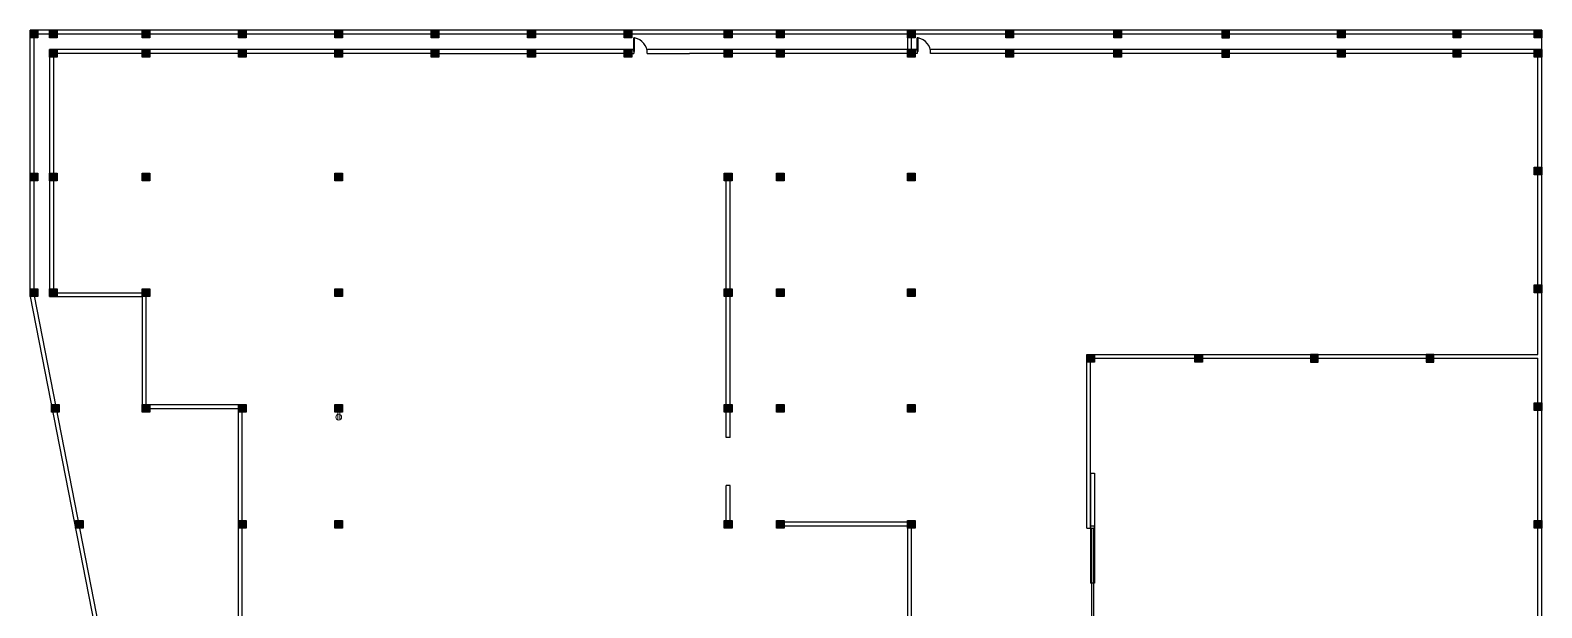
# Model space of a CAD drawing. Header units: inches. Extents: x 690793850 to 3471233902, y 1044954437 to 2780428972.
# Drawn here: x 1735460513 to 1735538913, y 1045114135 to 1045144062 of the extents above; entities that cross this region are included whole.
import ezdxf

# ---------------------------------------------------------------- set-up
doc = ezdxf.new("R2010")
doc.units = ezdxf.units.IN
doc.header["$MEASUREMENT"] = 0
for name, color, linetype in [('Doors', 140, 'Continuous'), ('Poste', 2, 'Continuous'), ('wall', 7, 'Continuous'), ('Walls', 7, 'Continuous')]:
    doc.layers.add(name, color=color, linetype=linetype)
doc.layers.add('outlet', color=3, linetype='Continuous', lineweight=13)

# ---------------------------------------------------------------- blocks, each defined once
blk = doc.blocks.new('poste')
for p, q in [((1735358586.536575, 1045014423.977711), (1735358986.536575, 1045014423.977711)), ((1735358586.536575, 1045014023.977711), (1735358586.536575, 1045014423.977711)), ((1735358986.536575, 1045014023.977711), (1735358586.536575, 1045014023.977711)), ((1735358986.536575, 1045014423.977711), (1735358986.536575, 1045014023.977711))]:
    blk.add_line(p, q)

msp = doc.modelspace()

# ---------------------------------------------------------------- hatches: boundary and pattern name
at = {"layer": 'Poste', "true_color": 0xf1eb1f}
h = msp.add_hatch(color=2, dxfattribs=at)
h.dxf.hatch_style = 1
h.paths.add_polyline_path([(1735460513, 1045143662), (1735460913, 1045143662), (1735460913, 1045144062), (1735460513, 1045144062)])
h = msp.add_hatch(color=2, dxfattribs=at)
h.dxf.hatch_style = 1
h.paths.add_polyline_path([(1735461513, 1045143662), (1735461913, 1045143662), (1735461913, 1045144062), (1735461513, 1045144062)])
h = msp.add_hatch(color=2, dxfattribs=at)
h.dxf.hatch_style = 1
h.paths.add_polyline_path([(1735466313, 1045143662), (1735466713, 1045143662), (1735466713, 1045144062), (1735466313, 1045144062)])
h = msp.add_hatch(color=2, dxfattribs=at)
h.dxf.hatch_style = 1
h.paths.add_polyline_path([(1735471313, 1045143662), (1735471713, 1045143662), (1735471713, 1045144062), (1735471313, 1045144062)])
h = msp.add_hatch(color=2, dxfattribs=at)
h.dxf.hatch_style = 1
h.paths.add_polyline_path([(1735476313, 1045143662), (1735476713, 1045143662), (1735476713, 1045144062), (1735476313, 1045144062)])
h = msp.add_hatch(color=2, dxfattribs=at)
h.dxf.hatch_style = 1
h.paths.add_polyline_path([(1735481313, 1045143662), (1735481713, 1045143662), (1735481713, 1045144062), (1735481313, 1045144062)])
h = msp.add_hatch(color=2, dxfattribs=at)
h.dxf.hatch_style = 1
h.paths.add_polyline_path([(1735486313, 1045143662), (1735486713, 1045143662), (1735486713, 1045144062), (1735486313, 1045144062)])
h = msp.add_hatch(color=2, dxfattribs=at)
h.dxf.hatch_style = 1
h.paths.add_polyline_path([(1735491313, 1045143662), (1735491713, 1045143662), (1735491713, 1045144062), (1735491313, 1045144062)])
h = msp.add_hatch(color=2, dxfattribs=at)
h.dxf.hatch_style = 1
h.paths.add_polyline_path([(1735496513, 1045143662), (1735496913, 1045143662), (1735496913, 1045144062), (1735496513, 1045144062)])
h = msp.add_hatch(color=2, dxfattribs=at)
h.dxf.hatch_style = 1
h.paths.add_polyline_path([(1735499213, 1045143662), (1735499613, 1045143662), (1735499613, 1045144062), (1735499213, 1045144062)])
h = msp.add_hatch(color=2, dxfattribs=at)
h.dxf.hatch_style = 1
h.paths.add_polyline_path([(1735506013, 1045143662), (1735506413, 1045143662), (1735506413, 1045144062), (1735506013, 1045144062)])
h = msp.add_hatch(color=2, dxfattribs=at)
h.dxf.hatch_style = 1
h.paths.add_polyline_path([(1735511113, 1045143662), (1735511513, 1045143662), (1735511513, 1045144062), (1735511113, 1045144062)])
h = msp.add_hatch(color=2, dxfattribs=at)
h.dxf.hatch_style = 1
h.paths.add_polyline_path([(1735517113, 1045144062), (1735516713, 1045144062), (1735516713, 1045143662), (1735517113, 1045143662)])
h = msp.add_hatch(color=2, dxfattribs=at)
h.dxf.hatch_style = 1
h.paths.add_polyline_path([(1735522713, 1045144062), (1735522313, 1045144062), (1735522313, 1045143662), (1735522713, 1045143662)])
h = msp.add_hatch(color=2, dxfattribs=at)
h.dxf.hatch_style = 1
h.paths.add_polyline_path([(1735528313, 1045143662), (1735528713, 1045143662), (1735528713, 1045144062), (1735528313, 1045144062)])
h = msp.add_hatch(color=2, dxfattribs=at)
h.dxf.hatch_style = 1
h.paths.add_polyline_path([(1735534313, 1045143662), (1735534713, 1045143662), (1735534713, 1045144062), (1735534313, 1045144062)])
h = msp.add_hatch(color=2, dxfattribs=at)
h.dxf.hatch_style = 1
h.paths.add_polyline_path([(1735538513, 1045143662), (1735538913, 1045143662), (1735538913, 1045144062), (1735538513, 1045144062)])
h = msp.add_hatch(color=2, dxfattribs=at)
h.dxf.hatch_style = 1
h.paths.add_polyline_path([(1735461513, 1045142662), (1735461913, 1045142662), (1735461913, 1045143062), (1735461513, 1045143062)])
h = msp.add_hatch(color=2, dxfattribs=at)
h.dxf.hatch_style = 1
h.paths.add_polyline_path([(1735466313, 1045142662), (1735466713, 1045142662), (1735466713, 1045143062), (1735466313, 1045143062)])
h = msp.add_hatch(color=2, dxfattribs=at)
h.dxf.hatch_style = 1
h.paths.add_polyline_path([(1735471313, 1045142662), (1735471713, 1045142662), (1735471713, 1045143062), (1735471313, 1045143062)])
h = msp.add_hatch(color=2, dxfattribs=at)
h.dxf.hatch_style = 1
h.paths.add_polyline_path([(1735476313, 1045142662), (1735476713, 1045142662), (1735476713, 1045143062), (1735476313, 1045143062)])
h = msp.add_hatch(color=2, dxfattribs=at)
h.dxf.hatch_style = 1
h.paths.add_polyline_path([(1735481313, 1045142662), (1735481713, 1045142662), (1735481713, 1045143062), (1735481313, 1045143062)])
h = msp.add_hatch(color=2, dxfattribs=at)
h.dxf.hatch_style = 1
h.paths.add_polyline_path([(1735486313, 1045142662), (1735486713, 1045142662), (1735486713, 1045143062), (1735486313, 1045143062)])
h = msp.add_hatch(color=2, dxfattribs=at)
h.dxf.hatch_style = 1
h.paths.add_polyline_path([(1735491313, 1045142662), (1735491713, 1045142662), (1735491713, 1045143062), (1735491313, 1045143062)])
h = msp.add_hatch(color=2, dxfattribs=at)
h.dxf.hatch_style = 1
h.paths.add_polyline_path([(1735496513, 1045142662), (1735496913, 1045142662), (1735496913, 1045143062), (1735496513, 1045143062)])
h = msp.add_hatch(color=2, dxfattribs=at)
h.dxf.hatch_style = 1
h.paths.add_polyline_path([(1735499213, 1045142662), (1735499613, 1045142662), (1735499613, 1045143062), (1735499213, 1045143062)])
h = msp.add_hatch(color=2, dxfattribs=at)
h.dxf.hatch_style = 1
h.paths.add_polyline_path([(1735506013, 1045142662), (1735506413, 1045142662), (1735506413, 1045143062), (1735506013, 1045143062)])
h = msp.add_hatch(color=2, dxfattribs=at)
h.dxf.hatch_style = 1
h.paths.add_polyline_path([(1735511113, 1045142662), (1735511513, 1045142662), (1735511513, 1045143062), (1735511113, 1045143062)])
h = msp.add_hatch(color=2, dxfattribs=at)
h.dxf.hatch_style = 1
h.paths.add_polyline_path([(1735517113, 1045143062), (1735516713, 1045143062), (1735516713, 1045142662), (1735517113, 1045142662)])
h = msp.add_hatch(color=2, dxfattribs=at)
h.dxf.hatch_style = 1
h.paths.add_polyline_path([(1735522713, 1045143062), (1735522313, 1045143062), (1735522313, 1045142662), (1735522713, 1045142662)])
h = msp.add_hatch(color=2, dxfattribs=at)
h.dxf.hatch_style = 1
h.paths.add_polyline_path([(1735528313, 1045142662), (1735528713, 1045142662), (1735528713, 1045143062), (1735528313, 1045143062)])
h = msp.add_hatch(color=2, dxfattribs=at)
h.dxf.hatch_style = 1
h.paths.add_polyline_path([(1735534313, 1045142662), (1735534713, 1045142662), (1735534713, 1045143062), (1735534313, 1045143062)])
h = msp.add_hatch(color=2, dxfattribs=at)
h.dxf.hatch_style = 1
h.paths.add_polyline_path([(1735538513, 1045142662), (1735538913, 1045142662), (1735538913, 1045143062), (1735538513, 1045143062)])
h = msp.add_hatch(color=2, dxfattribs=at)
h.dxf.hatch_style = 1
h.paths.add_polyline_path([(1735460513, 1045136262), (1735460913, 1045136262), (1735460913, 1045136662), (1735460513, 1045136662)])
h = msp.add_hatch(color=2, dxfattribs=at)
h.dxf.hatch_style = 1
h.paths.add_polyline_path([(1735461513, 1045136262), (1735461913, 1045136262), (1735461913, 1045136662), (1735461513, 1045136662)])
h = msp.add_hatch(color=2, dxfattribs=at)
h.dxf.hatch_style = 1
h.paths.add_polyline_path([(1735466313, 1045136262), (1735466713, 1045136262), (1735466713, 1045136662), (1735466313, 1045136662)])
h = msp.add_hatch(color=2, dxfattribs=at)
h.dxf.hatch_style = 1
h.paths.add_polyline_path([(1735476313, 1045136262), (1735476713, 1045136262), (1735476713, 1045136662), (1735476313, 1045136662)])
h = msp.add_hatch(color=2, dxfattribs=at)
h.dxf.hatch_style = 1
h.paths.add_polyline_path([(1735496513, 1045136262), (1735496913, 1045136262), (1735496913, 1045136662), (1735496513, 1045136662)])
h = msp.add_hatch(color=2, dxfattribs=at)
h.dxf.hatch_style = 1
h.paths.add_polyline_path([(1735499213, 1045136262), (1735499613, 1045136262), (1735499613, 1045136662), (1735499213, 1045136662)])
h = msp.add_hatch(color=2, dxfattribs=at)
h.dxf.hatch_style = 1
h.paths.add_polyline_path([(1735506013, 1045136262), (1735506413, 1045136262), (1735506413, 1045136662), (1735506013, 1045136662)])
h = msp.add_hatch(color=2, dxfattribs=at)
h.dxf.hatch_style = 1
h.paths.add_polyline_path([(1735538513, 1045136562), (1735538913, 1045136562), (1735538913, 1045136962), (1735538513, 1045136962)])
h = msp.add_hatch(color=2, dxfattribs=at)
h.dxf.hatch_style = 1
h.paths.add_polyline_path([(1735538513, 1045130462), (1735538913, 1045130462), (1735538913, 1045130862), (1735538513, 1045130862)])
h = msp.add_hatch(color=2, dxfattribs=at)
h.dxf.hatch_style = 1
h.paths.add_polyline_path([(1735460513, 1045130262), (1735460913, 1045130262), (1735460913, 1045130662), (1735460513, 1045130662)])
h = msp.add_hatch(color=2, dxfattribs=at)
h.dxf.hatch_style = 1
h.paths.add_polyline_path([(1735461513, 1045130262), (1735461913, 1045130262), (1735461913, 1045130662), (1735461513, 1045130662)])
h = msp.add_hatch(color=2, dxfattribs=at)
h.dxf.hatch_style = 1
h.paths.add_polyline_path([(1735466313, 1045130262), (1735466713, 1045130262), (1735466713, 1045130662), (1735466313, 1045130662)])
h = msp.add_hatch(color=2, dxfattribs=at)
h.dxf.hatch_style = 1
h.paths.add_polyline_path([(1735476313, 1045130262), (1735476713, 1045130262), (1735476713, 1045130662), (1735476313, 1045130662)])
h = msp.add_hatch(color=2, dxfattribs=at)
h.dxf.hatch_style = 1
h.paths.add_polyline_path([(1735496513, 1045130262), (1735496913, 1045130262), (1735496913, 1045130662), (1735496513, 1045130662)])
h = msp.add_hatch(color=2, dxfattribs=at)
h.dxf.hatch_style = 1
h.paths.add_polyline_path([(1735499213, 1045130262), (1735499613, 1045130262), (1735499613, 1045130662), (1735499213, 1045130662)])
h = msp.add_hatch(color=2, dxfattribs=at)
h.dxf.hatch_style = 1
h.paths.add_polyline_path([(1735506013, 1045130262), (1735506413, 1045130262), (1735506413, 1045130662), (1735506013, 1045130662)])
h = msp.add_hatch(color=2, dxfattribs=at)
h.dxf.hatch_style = 1
h.paths.add_polyline_path([(1735515713, 1045127262), (1735515313, 1045127262), (1735515313, 1045126862), (1735515713, 1045126862)])
h = msp.add_hatch(color=2, dxfattribs=at)
h.dxf.hatch_style = 1
h.paths.add_polyline_path([(1735521313, 1045127262), (1735520913, 1045127262), (1735520913, 1045126862), (1735521313, 1045126862)])
h = msp.add_hatch(color=2, dxfattribs=at)
h.dxf.hatch_style = 1
h.paths.add_polyline_path([(1735526913, 1045126862), (1735527313, 1045126862), (1735527313, 1045127262), (1735526913, 1045127262)])
h = msp.add_hatch(color=2, dxfattribs=at)
h.dxf.hatch_style = 1
h.paths.add_polyline_path([(1735532913, 1045126862), (1735533313, 1045126862), (1735533313, 1045127262), (1735532913, 1045127262)])
h = msp.add_hatch(color=2, dxfattribs=at)
h.dxf.hatch_style = 1
h.paths.add_polyline_path([(1735461610, 1045124262), (1735462010, 1045124262), (1735462010, 1045124662), (1735461610, 1045124662)])
h = msp.add_hatch(color=2, dxfattribs=at)
h.dxf.hatch_style = 1
h.paths.add_polyline_path([(1735466313, 1045124262), (1735466713, 1045124262), (1735466713, 1045124662), (1735466313, 1045124662)])
h = msp.add_hatch(color=2, dxfattribs=at)
h.dxf.hatch_style = 1
h.paths.add_polyline_path([(1735471313, 1045124262), (1735471713, 1045124262), (1735471713, 1045124662), (1735471313, 1045124662)])
h = msp.add_hatch(color=2, dxfattribs=at)
h.dxf.hatch_style = 1
h.paths.add_polyline_path([(1735476313, 1045124262), (1735476713, 1045124262), (1735476713, 1045124662), (1735476313, 1045124662)])
h = msp.add_hatch(color=2, dxfattribs=at)
h.dxf.hatch_style = 1
h.paths.add_polyline_path([(1735496513, 1045124262), (1735496913, 1045124262), (1735496913, 1045124662), (1735496513, 1045124662)])
h = msp.add_hatch(color=2, dxfattribs=at)
h.dxf.hatch_style = 1
h.paths.add_polyline_path([(1735499213, 1045124262), (1735499613, 1045124262), (1735499613, 1045124662), (1735499213, 1045124662)])
h = msp.add_hatch(color=2, dxfattribs=at)
h.dxf.hatch_style = 1
h.paths.add_polyline_path([(1735506013, 1045124262), (1735506413, 1045124262), (1735506413, 1045124662), (1735506013, 1045124662)])
h = msp.add_hatch(color=2, dxfattribs=at)
h.dxf.hatch_style = 1
h.paths.add_polyline_path([(1735538513, 1045124362), (1735538913, 1045124362), (1735538913, 1045124762), (1735538513, 1045124762)])
h = msp.add_hatch(color=2, dxfattribs=at)
h.dxf.hatch_style = 1
h.paths.add_polyline_path([(1735462864, 1045118262), (1735463264, 1045118262), (1735463264, 1045118662), (1735462864, 1045118662)])
h = msp.add_hatch(color=2, dxfattribs=at)
h.dxf.hatch_style = 1
h.paths.add_polyline_path([(1735471313, 1045118262), (1735471713, 1045118262), (1735471713, 1045118662), (1735471313, 1045118662)])
h = msp.add_hatch(color=2, dxfattribs=at)
h.dxf.hatch_style = 1
h.paths.add_polyline_path([(1735476313, 1045118262), (1735476713, 1045118262), (1735476713, 1045118662), (1735476313, 1045118662)])
h = msp.add_hatch(color=2, dxfattribs=at)
h.dxf.hatch_style = 1
h.paths.add_polyline_path([(1735496513, 1045118262), (1735496913, 1045118262), (1735496913, 1045118662), (1735496513, 1045118662)])
h = msp.add_hatch(color=2, dxfattribs=at)
h.dxf.hatch_style = 1
h.paths.add_polyline_path([(1735499213, 1045118262), (1735499613, 1045118262), (1735499613, 1045118662), (1735499213, 1045118662)])
h = msp.add_hatch(color=2, dxfattribs=at)
h.dxf.hatch_style = 1
h.paths.add_polyline_path([(1735506013, 1045118262), (1735506413, 1045118262), (1735506413, 1045118662), (1735506013, 1045118662)])
h = msp.add_hatch(color=2, dxfattribs=at)
h.dxf.hatch_style = 1
h.paths.add_polyline_path([(1735538513, 1045118262), (1735538913, 1045118262), (1735538913, 1045118662), (1735538513, 1045118662)])

# ---------------------------------------------------------------- linework, layer by layer
at = {"layer": 'Doors'}
for p, q in [((1735491813, 1045142962), (1735491813, 1045143662)), ((1735491863, 1045143662), (1735491813, 1045143662)), ((1735491863, 1045142962), (1735491863, 1045143662)), ((1735506513, 1045142962), (1735506513, 1045143662)), ((1735506563, 1045143662), (1735506513, 1045143662)), ((1735506563, 1045142962), (1735506563, 1045143662)), ((1735491863, 1045142962), (1735491813, 1045142962)), ((1735506563, 1045142962), (1735506513, 1045142962)), ((1735515513, 1045121112), (1735515513, 1045115412)), ((1735515513, 1045121112), (1735515713, 1045121112)), ((1735515713, 1045121112), (1735515713, 1045115412)), ((1735515713, 1045118362), (1735515513, 1045118362)), ((1735515513, 1045118262), (1735515713, 1045118262)), ((1735515563, 1045118262), (1735515563, 1045112658)), ((1735515663, 1045118262), (1735515663, 1045112658)), ((1735515713, 1045118262), (1735515713, 1045118362)), ((1735515713, 1045115412), (1735515513, 1045115412))]:
    msp.add_line(p, q, dxfattribs=at)
for centre in [(1735491727, 1045142888), (1735506427, 1045142888)]:
    msp.add_arc(centre, 787, 358.15235, 80.03537, dxfattribs=at)
at = {"layer": 'outlet', "color": 3, "linetype": 'ByBlock'}
for p, q in [((1735476463, 1045123871), (1735476463, 1045124262)), ((1735476563, 1045123871), (1735476563, 1045124262))]:
    msp.add_line(p, q, dxfattribs=at)
msp.add_circle((1735476513, 1045124012), 150, dxfattribs=at)
at = {"layer": 'Poste'}
for p, q in [((1735496513, 1045143662), (1735496513, 1045144062)), ((1735496813, 1045143662), (1735496813, 1045144062)), ((1735496513, 1045142662), (1735496513, 1045143062)), ((1735496813, 1045142662), (1735496813, 1045143062)), ((1735496513, 1045136262), (1735496513, 1045136662)), ((1735496813, 1045136262), (1735496813, 1045136662))]:
    msp.add_line(p, q, dxfattribs=at)
at = {"layer": 'wall'}
for p, q in [((1735538913, 1045144062), (1735460513, 1045144062)), ((1735460513, 1045130262), (1735460513, 1045144062)), ((1735460709, 1045130301), (1735460709, 1045144062)), ((1735538913, 1045143062), (1735538913, 1045144062)), ((1735460513, 1045130262), (1735466313, 1045100662)), ((1735460709, 1045130301), (1735465459, 1045106062)), ((1735466313, 1045124662), (1735471313, 1045124662)), ((1735471313, 1045112562), (1735471313, 1045124662)), ((1735471513, 1045112562), (1735471513, 1045124662)), ((1735466313, 1045124462), (1735471313, 1045124462))]:
    msp.add_line(p, q, dxfattribs=at)
at = {"layer": 'Walls'}
for p, q in [((1735538513, 1045143862), (1735460513, 1045143862)), ((1735466513, 1045144062), (1735461513, 1045144062)), ((1735481513, 1045144062), (1735476513, 1045144062)), ((1735481513, 1045143862), (1735476513, 1045143862)), ((1735491513, 1045144062), (1735486513, 1045144062)), ((1735491513, 1045143862), (1735486513, 1045143862)), ((1735506013, 1045143862), (1735506013, 1045143062)), ((1735506213, 1045143862), (1735506213, 1045143062)), ((1735466513, 1045143062), (1735461513, 1045143062)), ((1735461513, 1045143062), (1735461513, 1045130262)), ((1735461713, 1045142762), (1735461713, 1045130562)), ((1735466513, 1045142862), (1735461813, 1045142862)), ((1735471513, 1045143062), (1735466513, 1045143062)), ((1735471513, 1045142862), (1735466513, 1045142862)), ((1735476513, 1045143062), (1735471513, 1045143062)), ((1735476513, 1045142862), (1735471513, 1045142862)), ((1735481513, 1045143062), (1735476513, 1045143062)), ((1735481513, 1045142862), (1735476513, 1045142862)), ((1735486513, 1045143062), (1735481513, 1045143062)), ((1735481513, 1045142862), (1735486513, 1045142862)), ((1735491513, 1045143062), (1735486513, 1045143062)), ((1735491513, 1045142862), (1735486513, 1045142862)), ((1735491813, 1045143062), (1735491513, 1045143062)), ((1735491513, 1045142862), (1735491813, 1045142862)), ((1735491713, 1045143062), (1735491813, 1045143062)), ((1735491813, 1045143062), (1735491813, 1045142862)), ((1735496513, 1045143062), (1735492494, 1045143062)), ((1735492513, 1045142862), (1735494713, 1045142862)), ((1735506513, 1045143062), (1735494713, 1045143062)), ((1735506513, 1045142862), (1735494713, 1045142862)), ((1735506413, 1045143062), (1735506513, 1045143062)), ((1735506513, 1045143062), (1735506513, 1045142862)), ((1735538913, 1045143062), (1735507194, 1045143062)), ((1735538613, 1045142862), (1735507213, 1045142862)), ((1735538713, 1045127262), (1735538713, 1045142762)), ((1735538913, 1045112562), (1735538913, 1045143062)), ((1735496613, 1045130262), (1735496613, 1045136262)), ((1735496813, 1045130262), (1735496813, 1045136262)), ((1735461513, 1045130262), (1735466313, 1045130262)), ((1735461813, 1045130462), (1735466513, 1045130462)), ((1735466313, 1045130262), (1735466313, 1045124262)), ((1735466513, 1045130462), (1735466513, 1045124262)), ((1735496613, 1045124262), (1735496613, 1045130262)), ((1735496813, 1045124262), (1735496813, 1045130262)), ((1735515313, 1045118262), (1735515313, 1045127262)), ((1735515313, 1045127262), (1735538713, 1045127262)), ((1735515313, 1045127062), (1735538713, 1045127062)), ((1735515513, 1045118262), (1735515513, 1045127262)), ((1735538713, 1045112562), (1735538713, 1045127062)), ((1735496613, 1045122962), (1735496613, 1045124262)), ((1735496813, 1045122962), (1735496813, 1045124262)), ((1735496813, 1045122962), (1735496613, 1045122962)), ((1735496613, 1045118262), (1735496613, 1045120462)), ((1735496813, 1045120462), (1735496613, 1045120462)), ((1735496813, 1045118262), (1735496813, 1045120462)), ((1735496813, 1045118262), (1735496613, 1045118262)), ((1735506213, 1045118562), (1735499613, 1045118562)), ((1735499613, 1045118562), (1735499613, 1045118362)), ((1735506013, 1045118362), (1735499613, 1045118362)), ((1735506013, 1045118362), (1735506013, 1045076262)), ((1735506213, 1045118562), (1735506213, 1045106162)), ((1735515313, 1045118262), (1735515513, 1045118262))]:
    msp.add_line(p, q, dxfattribs=at)

# ---------------------------------------------------------------- block references
at = {"layer": 'Poste', "color": 2, "true_color": 0xf1eb1f}
for p in [(101926, 129638), (102926, 129638), (107726, 129638), (112726, 129638), (117726, 129638), (122726, 129638), (127726, 129638), (132726, 129638), (137926, 129638), (140626, 129638), (147426, 129638), (152526, 129638), (169726, 129638), (175726, 129638), (179926, 129638), (102926, 128638), (107726, 128638), (112726, 128638), (117726, 128638), (122726, 128638), (127726, 128638), (132726, 128638), (137926, 128638), (140626, 128638), (147426, 128638), (152526, 128638), (169726, 128638), (175726, 128638), (179926, 128638), (101926, 122238), (102926, 122238), (107726, 122238), (117726, 122238), (137926, 122238), (140626, 122238), (147426, 122238), (179926, 122538), (179926, 116438), (101926, 116238), (102926, 116238), (107726, 116238), (117726, 116238), (137926, 116238), (140626, 116238), (147426, 116238), (103024, 110238), (107726, 110238), (112726, 110238), (117726, 110238), (137926, 110238), (140626, 110238), (147426, 110238), (179926, 110338), (104278, 104238), (112726, 104238), (117726, 104238), (137926, 104238), (140626, 104238), (147426, 104238), (179926, 104238)]:
    msp.add_blockref('poste', p, dxfattribs=at)
at = {"layer": 'Poste', "color": 2, "true_color": 0xf1eb1f, "rotation": 180}
for p in [(3470875699, 2090158086), (3470875699, 2090157086), (3470874299, 2090141286), (3470879899, 2090141286)]:
    msp.add_blockref('poste', p, dxfattribs=at)
at = {"layer": 'Poste', "color": 2, "true_color": 0xf1eb1f, "xscale": -1}
for p in [(3470881299, 129638), (3470881299, 128638)]:
    msp.add_blockref('poste', p, dxfattribs=at)
at = {"layer": 'Poste', "color": 2, "true_color": 0xf1eb1f, "xscale": -1, "rotation": 180}
for p in [(168326, 2090141286), (174326, 2090141286)]:
    msp.add_blockref('poste', p, dxfattribs=at)

doc.saveas('drawing.dxf')
